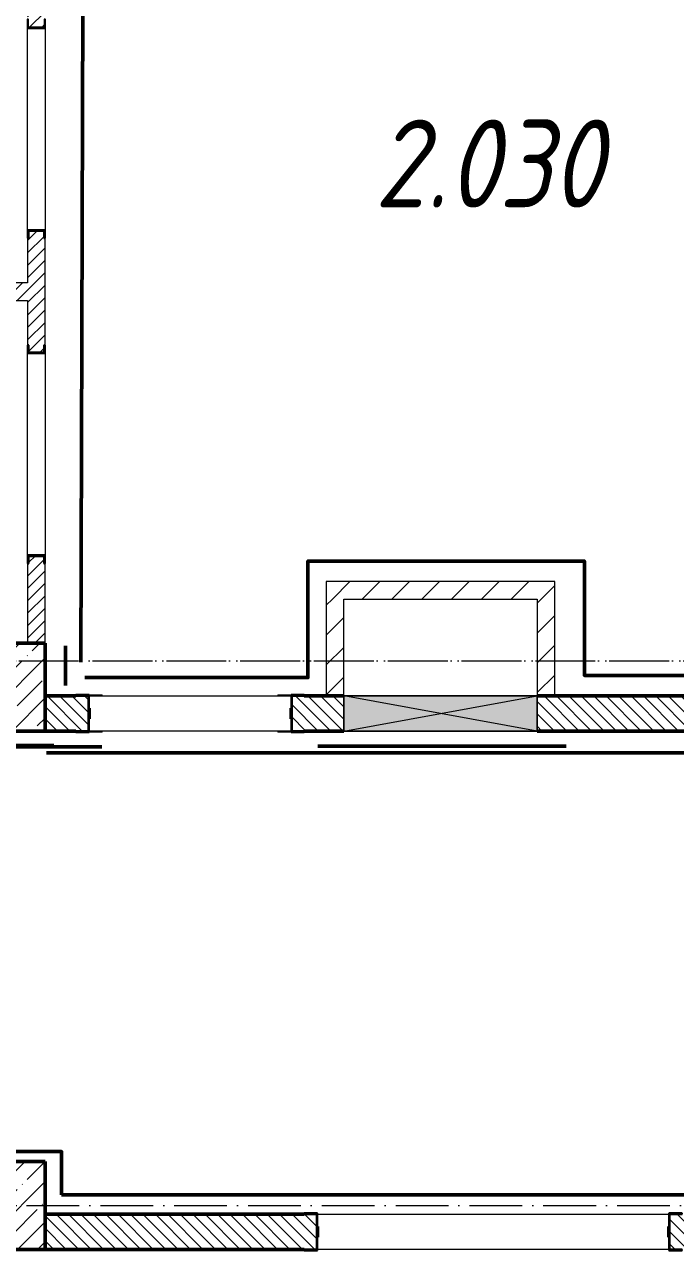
# Model space of a CAD drawing. Header units: millimetres. Extents: x -213536 to 1564669, y -45299 to 942238.
# Drawn here: x 627565 to 631270, y 614519 to 621496 of the extents above; entities that cross this region are included whole.
import ezdxf

# ---------------------------------------------------------------- set-up
doc = ezdxf.new("R2010")
doc.units = ezdxf.units.MM
doc.linetypes.add('50_200_ШТРИХ_1Т_ш5_п1_п1_', pattern=[700, 500, -100, 0, -100])
for name, color, linetype, lineweight in [('3.1) ЖБ окна 1.2 м', 102, 'Continuous', 30), ('8.1)', 2, 'Continuous', 50), ('8.2)', 3, 'Continuous', 50), ('8.3)', 5, 'Continuous', 50), ('8.4)', 6, 'Continuous', 50), ('A-DETL-GENF-OTLN', 7, 'Continuous', 9), ('A-GENM-____-MCUT', 7, 'Continuous', 25), ('A-GENM-____-OTLN', 7, 'Continuous', 9), ('A-GENM-____-OTLN-1', 7, 'Continuous', 25), ('A-GLAZ-____-OTLN', 7, 'Continuous', 9), ('A-WALL-____-MCUT', 7, 'Continuous', 13), ('A-WALL-____-MCUT-2', 7, 'Continuous', 50), ('A-WALL-____-PATT-1', 7, 'Continuous', 9), ('A-WALL-FNSH-MCUT-1', 7, 'Continuous', 9), ('I-WALL-____-OTLN', 7, 'Continuous', 9), ('S-COLS-____-MCUT', 7, 'Continuous', 50), ('S-COLS-____-OTLN', 7, 'Continuous', 9), ('S-GRID-____-OTLN-1', 7, '50_200_ШТРИХ_1Т_ш5_п1_п1_', 9), ('Марки помещений', 7, 'Continuous', 9)]:
    doc.layers.add(name, color=color, linetype=linetype, lineweight=lineweight)
doc.styles.add('ISOCPEUR_I_2', font='isocpeui.ttf', dxfattribs={"width": 0.85, "height": 2.3})
pattern_1 = [(45, (-83150, -46181.04), (-114.04925, 114.04925), []), (45, (-83035.95, -46181.04), (-114.04925, 114.04925), [201.613, -40.323, 3.353, -36.97])]
pattern_2 = [(45, (544282.637, 571544.04), (-35.35534, 35.35534), [])]
pattern_3 = [(135, (544282.637, 571544.04), (-35.35534, -35.35534), [])]
pattern_4 = [(45, (-83150, -43231.04), (-114.04925, 114.04925), []), (45, (-83035.95, -43231.04), (-114.04925, 114.04925), [201.613, -40.323, 3.353, -36.97])]
pattern_5 = [(45, (544282.64, 571544.04), (-84.85281, 84.85281), [])]
pattern_6 = [(135, (544282.637, 571544.04), (-35.35534, -35.35534), [])]
pattern_7 = [(45, (544282.64, 571544.04), (-84.85281, 84.85281), [])]

# ---------------------------------------------------------------- blocks, each defined once
blk = doc.blocks.new('BSC_Колонна _Прямоугольная - 500х500-V54-АР1_План отверстий 2 этажа в осях 1-64_Ю-ЯЯ')
at = {"layer": 'S-COLS-____-OTLN'}
h = blk.add_hatch(dxfattribs=at)
h.set_pattern_fill('FP_64', color=256, style=0, pattern_type=2)
h.set_pattern_definition(pattern_1)
h.paths.add_polyline_path([(-250, -250), (250, -250), (250, 250), (-250, 250)], flags=0)
at = {"layer": 'S-COLS-____-MCUT'}
for p, q in [((250, 250), (-250, 250)), ((-250, 250), (-250, -250)), ((250, -250), (250, 250)), ((-250, -250), (250, -250))]:
    blk.add_line(p, q, dxfattribs=at)
blk = doc.blocks.new('BSC_Колонна _Прямоугольная - 500х500-V121-АР1_План отверстий 2 этажа в осях 1-64_Ю-ЯЯ')
at = {"layer": 'S-COLS-____-OTLN'}
h = blk.add_hatch(dxfattribs=at)
h.set_pattern_fill('FP_134', color=256, style=0, pattern_type=2)
h.set_pattern_definition(pattern_4)
h.paths.add_polyline_path([(-250, -250), (250, -250), (250, 250), (-250, 250)], flags=0)
at = {"layer": 'S-COLS-____-MCUT'}
for p, q in [((250, 250), (-250, 250)), ((-250, 250), (-250, -250)), ((250, -250), (250, 250)), ((-250, -250), (250, -250))]:
    blk.add_line(p, q, dxfattribs=at)
blk = doc.blocks.new('154_Фахверк_СКБ_Швеллер - Тип_100_3960-28331862-АР1_План отверстий 2 этажа в осях 1-64_Ю-ЯЯ')
at = {"layer": 'A-GENM-____-MCUT'}
for p, q in [((175, 50), (125, 50)), ((125, 50), (125, -50)), ((128, 47), (175, 47)), ((128, -47), (128, 47)), ((175, 47), (175, 50)), ((125, -50), (175, -50)), ((175, -47), (128, -47)), ((175, -50), (175, -47))]:
    blk.add_line(p, q, dxfattribs=at)
blk = doc.blocks.new('154_Стойка_СКБ_Швеллер - СМ-2180_100-28278414-АР1_План отверстий 2 этажа в осях 1-64_Ю-ЯЯ')
at = {"layer": 'A-GENM-____-MCUT'}
for p, q in [((171, 50), (125, 50)), ((125, 50), (125, -50)), ((129.5, 42.4), (171, 42.4)), ((129.5, -42.4), (129.5, 42.4)), ((171, 42.4), (171, 50)), ((125, -50), (171, -50)), ((171, -42.4), (129.5, -42.4)), ((171, -50), (171, -42.4))]:
    blk.add_line(p, q, dxfattribs=at)
blk = doc.blocks.new('154_Стойка_СКБ_Уголок - СМ-2180_200-28268025-АР1_План отверстий 2 этажа в осях 1-64_Ю-ЯЯ')
at = {"layer": 'A-GENM-____-MCUT'}
for p, q in [((125, 156), (125, 81)), ((200, 156), (125, 156)), ((131, 81), (131, 150)), ((131, 150), (200, 150)), ((200, 150), (200, 156)), ((125, 81), (131, 81)), ((131, 19), (125, 19)), ((125, 19), (125, -56)), ((131, -50), (131, 19)), ((125, -56), (200, -56)), ((200, -50), (131, -50)), ((200, -56), (200, -50))]:
    blk.add_line(p, q, dxfattribs=at)
blk = doc.blocks.new('Фахверк_СКБ_Уголок - 200_3550-28267367-АР1_План отверстий 2 этажа в осях 1-64_Ю-ЯЯ')
at = {"layer": 'A-GENM-____-MCUT'}
for p, q in [((200, 156), (125, 156)), ((125, 156), (125, 81)), ((131, 81), (131, 150)), ((131, 150), (200, 150)), ((200, 150), (200, 156)), ((125, 81), (131, 81)), ((131, 19), (125, 19)), ((125, 19), (125, -56)), ((131, -50), (131, 19)), ((125, -56), (200, -56)), ((200, -50), (131, -50)), ((200, -56), (200, -50))]:
    blk.add_line(p, q, dxfattribs=at)
blk = doc.blocks.new('AR_Отверстие прямоугольное _в стене__БезПР - AR_Отверстие прямоугольное _в стене__БезПР-36789527-АР1_План отверстий 2 этажа в осях 1-64_Ю-ЯЯ')
at = {"layer": 'A-GLAZ-____-OTLN'}
blk.add_hatch(color=256, dxfattribs=at).paths.add_polyline_path([(-550, 100), (-550, -100), (550, -100), (550, 100)], flags=0)
at = {"layer": 'A-DETL-GENF-OTLN'}
for p, q in [((-550, -100), (-550, 100)), ((-550, 100), (550, 100)), ((550, 100), (-550, -100)), ((-550, 100), (550, -100)), ((550, 100), (-550, 100)), ((-550, 100), (-550, -100)), ((550, 100), (550, -100)), ((550, -100), (550, 100)), ((550, -100), (-550, -100)), ((-550, -100), (550, -100))]:
    blk.add_line(p, q, dxfattribs=at)
at = {"layer": 'A-GLAZ-____-OTLN'}
blk.add_line((550, 100), (-550, 100), dxfattribs=at)
blk = doc.blocks.new('BSC_Колонна _Прямоугольная - 500х500-V81-АР1_План отверстий 2 этажа в осях 1-64_А-ГГ')
at = {"layer": 'S-COLS-____-OTLN'}
h = blk.add_hatch(dxfattribs=at)
h.set_pattern_fill('FP_110', color=256, style=0, pattern_type=2)
h.set_pattern_definition(pattern_1)
h.paths.add_polyline_path([(-250, -250), (250, -250), (250, 250), (-250, 250)], flags=0)
at = {"layer": 'S-COLS-____-MCUT'}
for p, q in [((250, 250), (-250, 250)), ((-250, 250), (-250, -250)), ((250, -250), (250, 250)), ((-250, -250), (250, -250))]:
    blk.add_line(p, q, dxfattribs=at)
blk = doc.blocks.new('BSC_Колонна _Прямоугольная - 500х500-V125-АР1_План отверстий 2 этажа в осях 1-64_А-ГГ')
at = {"layer": 'S-COLS-____-OTLN'}
h = blk.add_hatch(dxfattribs=at)
h.set_pattern_fill('FP_155', color=256, style=0, pattern_type=2)
h.set_pattern_definition(pattern_4)
h.paths.add_polyline_path([(-250, -250), (250, -250), (250, 250), (-250, 250)], flags=0)
at = {"layer": 'S-COLS-____-MCUT'}
for p, q in [((250, 250), (-250, 250)), ((-250, 250), (-250, -250)), ((250, -250), (250, 250)), ((-250, -250), (250, -250))]:
    blk.add_line(p, q, dxfattribs=at)
blk = doc.blocks.new('154_Стойка_СКБ_Швеллер - СМ-2180_100-28278414-АР1_План отверстий 2 этажа в осях 1-64_А-ГГ')
at = {"layer": 'A-GENM-____-MCUT'}
for p, q in [((171, 50), (125, 50)), ((125, 50), (125, -50)), ((129.5, 42.4), (171, 42.4)), ((129.5, -42.4), (129.5, 42.4)), ((171, 42.4), (171, 50)), ((125, -50), (171, -50)), ((171, -42.4), (129.5, -42.4)), ((171, -50), (171, -42.4))]:
    blk.add_line(p, q, dxfattribs=at)
blk = doc.blocks.new('154_Стойка_СКБ_Уголок - СМ-2180_200-28268025-АР1_План отверстий 2 этажа в осях 1-64_А-ГГ')
at = {"layer": 'A-GENM-____-MCUT'}
for p, q in [((125, 156), (125, 81)), ((200, 156), (125, 156)), ((131, 81), (131, 150)), ((131, 150), (200, 150)), ((200, 150), (200, 156)), ((125, 81), (131, 81)), ((131, 19), (125, 19)), ((125, 19), (125, -56)), ((131, -50), (131, 19)), ((125, -56), (200, -56)), ((200, -50), (131, -50)), ((200, -56), (200, -50))]:
    blk.add_line(p, q, dxfattribs=at)
blk = doc.blocks.new('Стойка_Влож_Уголок_Опорный - Уголок-28213941-АР1_План отверстий 2 этажа в осях 1-64_А-ГГ')
at = {"layer": 'A-GENM-____-OTLN'}
for p, q in [((-212, -6), (-212, 0)), ((0, 0), (0, -6)), ((-212, -75), (-212, -6)), ((-212, -6), (-206, -6)), ((-6, -6), (0, -6)), ((0, -6), (0, -75)), ((-212, -75), (-206, -75)), ((-6, -75), (0, -75))]:
    blk.add_line(p, q, dxfattribs=at)
blk = doc.blocks.new('Фахверк_СКБ_Уголок - 200_3550-28267367-АР1_План отверстий 2 этажа в осях 1-64_А-ГГ')
at = {"layer": 'A-GENM-____-MCUT'}
for p, q in [((200, 156), (125, 156)), ((125, 156), (125, 81)), ((131, 81), (131, 150)), ((131, 150), (200, 150)), ((200, 150), (200, 156)), ((125, 81), (131, 81)), ((131, 19), (125, 19)), ((125, 19), (125, -56)), ((131, -50), (131, 19)), ((125, -56), (200, -56)), ((200, -50), (131, -50)), ((200, -56), (200, -50))]:
    blk.add_line(p, q, dxfattribs=at)
blk = doc.blocks.new('AR_Отверстие прямоугольное _в стене__БезПР - AR_Отверстие прямоугольное _в стене__БезПР-36789527-АР1_План отверстий 2 этажа в осях 1-64_А-ГГ')
at = {"layer": 'A-GLAZ-____-OTLN'}
blk.add_hatch(color=256, dxfattribs=at).paths.add_polyline_path([(-550, 100), (-550, -100), (550, -100), (550, 100)], flags=0)
at = {"layer": 'A-DETL-GENF-OTLN'}
for p, q in [((-550, -100), (-550, 100)), ((-550, 100), (550, 100)), ((550, 100), (-550, -100)), ((-550, 100), (550, -100)), ((550, 100), (-550, 100)), ((-550, 100), (-550, -100)), ((550, 100), (550, -100)), ((550, -100), (550, 100)), ((550, -100), (-550, -100)), ((-550, -100), (550, -100))]:
    blk.add_line(p, q, dxfattribs=at)
at = {"layer": 'A-GLAZ-____-OTLN'}
blk.add_line((550, 100), (-550, 100), dxfattribs=at)
blk = doc.blocks.new('2этаж')
at = {"layer": 'S-GRID-____-OTLN-1', "color": 251, "ltscale": 0.6, "true_color": 0x636466}
for p, q in [((51735.1, 505347), (74727.1, 505347)), ((53374.4, 505347), (74727.1, 505347)), ((58880.7, 502247), (88334.7, 502247)), ((58880.7, 502247), (88334.7, 502247))]:
    blk.add_line(p, q, dxfattribs=at)

msp = doc.modelspace()

# ---------------------------------------------------------------- hatches: boundary and pattern name
at = {"layer": 'A-WALL-____-PATT-1'}
h = msp.add_hatch(dxfattribs=at)
h.set_pattern_fill('FP_5', color=256, style=0, pattern_type=2)
h.set_pattern_definition(pattern_2)
h.paths.add_polyline_path([(627590.2, 617975.1), (627682.6, 617975.1), (627682.6, 618429.1), (627675, 618429.1), (627675, 618470.6), (627590.2, 618470.6), (627590.2, 618429.1), (627582.6, 618429.1), (627582.6, 617975.1)], flags=0)
h.paths.add_polyline_path([(627590.2, 619629.6), (627675, 619629.6), (627675, 619671.1), (627682.6, 619671.1), (627682.6, 620279.1), (627675, 620279.1), (627675, 620320.6), (627590.2, 620320.6), (627590.2, 620279.1), (627582.6, 620279.1), (627582.6, 619671.1), (627590.2, 619671.1)], flags=0)
h.paths.add_polyline_path([(627679.6, 621478.1), (627679.8, 621525.1), (627682.6, 621525.1), (627682.6, 623225.1), (627582.6, 623225.1), (627582.6, 621525.1), (627585.6, 621525.1), (627585.6, 621478.1)], flags=0)
h = msp.add_hatch(dxfattribs=at)
h.set_pattern_fill('FP_5', color=256, style=0, pattern_type=2)
h.set_pattern_definition(pattern_2)
h.paths.add_polyline_path([(627582.6, 619925.1), (627582.6, 620025.1), (624842.6, 620025.1), (624842.6, 619925.1), (627340, 619925.1)], flags=0)
h = msp.add_hatch(dxfattribs=at)
h.set_pattern_fill('FP_5', color=256, style=0, pattern_type=2)
h.set_pattern_definition([(45, (544282.637, 571544.04), (-35.35534, 35.35534), [])])
h.paths.add_polyline_path([(627682.6, 617975.1), (627682.6, 618429.1), (627675, 618429.1), (627675, 618470.6), (627590.2, 618470.6), (627590.2, 618429.1), (627582.6, 618429.1), (627582.6, 617975.1), (627675, 617975.1)], flags=0)
h = msp.add_hatch(dxfattribs=at)
h.set_pattern_fill('FP_4', color=256, style=0, pattern_type=2)
h.set_pattern_definition(pattern_5)
h.paths.add_polyline_path([(629282.6, 618225.1), (630582.6, 618225.1), (630582.6, 618325.1), (629282.6, 618325.1)], flags=0)
h = msp.add_hatch(dxfattribs=at)
h.set_pattern_fill('FP_4', color=256, style=0, pattern_type=2)
h.set_pattern_definition(pattern_7)
h.paths.add_polyline_path([(629282.6, 618225.1), (630582.6, 618225.1), (630582.6, 618325.1), (629282.6, 618325.1)], flags=0)
h = msp.add_hatch(dxfattribs=at)
h.set_pattern_fill('FP_4', color=256, style=0, pattern_type=2)
h.set_pattern_definition(pattern_5)
h.paths.add_polyline_path([(629382.6, 617675.1), (629382.6, 618225.1), (629282.6, 618225.1), (629282.6, 617675.1)], flags=0)
h = msp.add_hatch(dxfattribs=at)
h.set_pattern_fill('FP_4', color=256, style=0, pattern_type=2)
h.set_pattern_definition(pattern_7)
h.paths.add_polyline_path([(629382.6, 617675.1), (629382.6, 618225.1), (629282.6, 618225.1), (629282.6, 617675.1)], flags=0)
h = msp.add_hatch(dxfattribs=at)
h.set_pattern_fill('FP_4', color=256, style=0, pattern_type=2)
h.set_pattern_definition(pattern_5)
h.paths.add_polyline_path([(630482.6, 617675.1), (630582.6, 617675.1), (630582.6, 618225.1), (630482.6, 618225.1)], flags=0)
h = msp.add_hatch(dxfattribs=at)
h.set_pattern_fill('FP_4', color=256, style=0, pattern_type=2)
h.set_pattern_definition(pattern_7)
h.paths.add_polyline_path([(630482.6, 617675.1), (630582.6, 617675.1), (630582.6, 618225.1), (630482.6, 618225.1)], flags=0)
h = msp.add_hatch(dxfattribs=at)
h.set_pattern_fill('FP_6', color=256, style=0, pattern_type=2)
h.set_pattern_definition(pattern_3)
h.paths.add_polyline_path([(633032.6, 617475.1), (633032.6, 617675.1), (630482.6, 617675.1), (630482.6, 617475.1), (632642.5, 617475.1)], flags=0)
h.paths.add_polyline_path([(627857.6, 617475.1), (627926.6, 617475.1), (627926.6, 617544.1), (627932.6, 617544.1), (627932.6, 617606.1), (627926.6, 617606.1), (627926.6, 617675.1), (627682.6, 617675.1), (627682.6, 617475.1), (627726.6, 617475.1)], flags=0)
h.paths.add_polyline_path([(629157.6, 617475.1), (629382.6, 617475.1), (629382.6, 617675.1), (629088.6, 617675.1), (629088.6, 617606.1), (629082.6, 617606.1), (629082.6, 617544.1), (629088.6, 617544.1), (629088.6, 617475.1), (629107.5, 617475.1)], flags=0)
h = msp.add_hatch(dxfattribs=at)
h.set_pattern_fill('FP_6', color=256, style=0, pattern_type=2)
h.set_pattern_definition(pattern_6)
h.paths.add_polyline_path([(633032.6, 617475.1), (633032.6, 617675.1), (630482.6, 617675.1), (630482.6, 617475.1), (632642.2, 617475.1)], flags=0)
h.paths.add_polyline_path([(629382.6, 617475.1), (629382.6, 617675.1), (629088.6, 617675.1), (629088.6, 617606.1), (629082.6, 617606.1), (629082.6, 617544.1), (629088.6, 617544.1), (629088.6, 617475.1), (629157.6, 617475.1)], flags=0)
h.paths.add_polyline_path([(627857.6, 617475.1), (627926.6, 617475.1), (627926.6, 617544.1), (627932.6, 617544.1), (627932.6, 617606.1), (627926.6, 617606.1), (627926.6, 617675.1), (627682.6, 617675.1), (627682.6, 617475.1)], flags=0)
h = msp.add_hatch(dxfattribs=at)
h.set_pattern_fill('FP_6', color=256, style=0, pattern_type=2)
h.set_pattern_definition(pattern_3)
h.paths.add_polyline_path([(632642.5, 614525.1), (633032.6, 614525.1), (633032.6, 614725.1), (631238.6, 614725.1), (631238.6, 614656.1), (631232.6, 614656.1), (631232.6, 614594.1), (631238.6, 614594.1), (631238.6, 614525.1), (631307.6, 614525.1)], flags=0)
h.paths.add_polyline_path([(629226.6, 614525.1), (629226.6, 614594.1), (629232.6, 614594.1), (629232.6, 614656.1), (629226.6, 614656.1), (629226.6, 614725.1), (627682.6, 614725.1), (627682.6, 614525.1), (629157.6, 614525.1)], flags=0)
h = msp.add_hatch(dxfattribs=at)
h.set_pattern_fill('FP_6', color=256, style=0, pattern_type=2)
h.set_pattern_definition(pattern_6)
h.paths.add_polyline_path([(632642.2, 614525.1), (633032.6, 614525.1), (633032.6, 614725.1), (631238.6, 614725.1), (631238.6, 614656.1), (631232.6, 614656.1), (631232.6, 614594.1), (631238.6, 614594.1), (631238.6, 614525.1), (631307.6, 614525.1)], flags=0)
h.paths.add_polyline_path([(629107.2, 614525.1), (629226.6, 614525.1), (629226.6, 614594.1), (629232.6, 614594.1), (629232.6, 614656.1), (629226.6, 614656.1), (629226.6, 614725.1), (627682.6, 614725.1), (627682.6, 614525.1)], flags=0)

# ---------------------------------------------------------------- linework, layer by layer
at = {"layer": '8.1)', "lineweight": 50}
for points in [[(628004.9, 617386.1), (627511.8, 617386.1)], [(630647.2, 617388.7), (629234.4, 617388.7)]]:
    msp.add_lwpolyline(points, dxfattribs=at)
at = {"layer": '8.2)', "lineweight": 50}
for points in [[(627799.2, 617734.5), (627799.2, 617960.8)], [(627170.2, 617392.6), (627731.3, 617392.6)], [(627775.7, 614835.8), (627775.7, 615082.2), (627133.2, 615082.2), (627133.2, 614804.7)]]:
    msp.add_lwpolyline(points, dxfattribs=at)
at = {"layer": '8.3)', "lineweight": 50}
for points in [[(627885.9, 617867.6), (627902.7, 623465.3), (632964.7, 623465.3)], [(632910.3, 617791.1), (630751.6, 617791.1), (630751.6, 618442.5), (629178.5, 618442.5), (629178.5, 617779.2), (627909.1, 617779.2)], [(627690.8, 617350.3), (632919.1, 617350.3)], [(632932.2, 617388.1), (632932.2, 614835.8), (627775.7, 614835.8)]]:
    msp.add_lwpolyline(points, dxfattribs=at)
at = {"layer": '8.4)', "lineweight": 50}
for points in [[(627885.9, 617867.6), (627902.7, 623465.3), (632964.7, 623465.3)], [(632910.3, 617791.1), (630751.6, 617791.1), (630751.6, 618442.5), (629178.5, 618442.5), (629178.5, 617779.2), (627909.1, 617779.2)], [(627799.2, 617734.5), (627799.2, 617960.8)], [(627170.2, 617392.6), (627731.3, 617392.6)], [(627690.8, 617350.3), (632919.1, 617350.3)], [(632932.2, 617388.1), (632932.2, 614835.8), (627775.7, 614835.8)], [(632932.2, 617388.1), (632932.2, 614835.8), (627775.7, 614835.8)], [(627775.7, 614835.8), (627775.7, 615082.2), (627133.2, 615082.2), (627133.2, 614804.7)], [(627775.7, 614835.8), (627775.7, 615082.2), (627133.2, 615082.2), (627133.2, 614804.7)]]:
    msp.add_lwpolyline(points, dxfattribs=at)
at = {"layer": 'A-WALL-____-MCUT'}
for p, q in [((627857.6, 617675.1), (627682.6, 617675.1)), ((629382.6, 617675.1), (629157.6, 617675.1)), ((633032.6, 617675.1), (630482.6, 617675.1)), ((627932.6, 617544.1), (627932.6, 617606.1)), ((629082.6, 617606.1), (629082.6, 617544.1)), ((627682.6, 617475.1), (627857.6, 617475.1)), ((629157.6, 617475.1), (629382.6, 617475.1)), ((630482.6, 617475.1), (633032.6, 617475.1)), ((629157.6, 614725.1), (627682.6, 614725.1)), ((629232.6, 614594.1), (629232.6, 614656.1)), ((631232.6, 614656.1), (631232.6, 614594.1)), ((627682.6, 614525.1), (629157.6, 614525.1))]:
    msp.add_line(p, q, dxfattribs=at)
at = {"layer": 'A-WALL-____-MCUT-2'}
for p, q in [((627857.6, 617675.1), (627682.6, 617675.1)), ((629382.6, 617675.1), (629157.6, 617675.1)), ((633032.6, 617675.1), (630482.6, 617675.1)), ((627932.6, 617544.1), (627932.6, 617606.1)), ((629082.6, 617606.1), (629082.6, 617544.1)), ((627682.6, 617475.1), (627857.6, 617475.1)), ((629157.6, 617475.1), (629382.6, 617475.1)), ((630482.6, 617475.1), (633032.6, 617475.1)), ((629157.6, 614725.1), (627682.6, 614725.1)), ((629232.6, 614594.1), (629232.6, 614656.1)), ((631232.6, 614656.1), (631232.6, 614594.1)), ((627682.6, 614525.1), (629157.6, 614525.1))]:
    msp.add_line(p, q, dxfattribs=at)
at = {"layer": 'A-WALL-FNSH-MCUT-1'}
for p, q in [((627582.6, 620279.1), (627582.6, 620025.1)), ((627682.6, 619671.1), (627682.6, 620279.1)), ((627582.6, 620025.1), (625192.6, 620025.1)), ((624742.6, 619925.1), (627582.6, 619925.1)), ((627582.6, 619925.1), (627582.6, 619671.1)), ((627582.6, 618429.1), (627582.6, 617975.1)), ((627582.6, 618429.1), (627582.6, 617975.1)), ((627682.6, 617975.1), (627682.6, 618429.1)), ((627682.6, 617975.1), (627682.6, 618429.1)), ((630582.6, 618325.1), (629282.6, 618325.1)), ((629282.6, 618325.1), (629282.6, 617675.1)), ((630582.6, 618325.1), (629282.6, 618325.1)), ((629282.6, 618325.1), (629282.6, 617675.1)), ((630582.6, 617675.1), (630582.6, 618325.1)), ((630582.6, 617675.1), (630582.6, 618325.1)), ((629382.6, 618225.1), (630482.6, 618225.1)), ((629382.6, 617675.1), (629382.6, 618225.1)), ((629382.6, 618225.1), (630482.6, 618225.1)), ((629382.6, 617675.1), (629382.6, 618225.1)), ((630482.6, 618225.1), (630482.6, 617675.1)), ((630482.6, 618225.1), (630482.6, 617675.1)), ((629382.6, 617675.1), (629382.6, 617675.1)), ((629382.6, 617675.1), (629382.6, 617675.1)), ((630482.6, 617675.1), (630482.6, 617675.1)), ((630482.6, 617675.1), (630482.6, 617675.1))]:
    msp.add_line(p, q, dxfattribs=at)
at = {"layer": 'I-WALL-____-OTLN'}
for p, q in [((627582.6, 620325.1), (627582.6, 621475.1)), ((627682.6, 621475.1), (627682.6, 620325.1)), ((627582.6, 618475.1), (627582.6, 619625.1)), ((627682.6, 619625.1), (627682.6, 618475.1)), ((627582.6, 618475.1), (627582.6, 619045.2)), ((627682.6, 619045.2), (627682.6, 618475.1)), ((627932.6, 617675.1), (629082.6, 617675.1)), ((627932.6, 617675.1), (629082.6, 617675.1)), ((629082.6, 617475.1), (627932.6, 617475.1)), ((629082.6, 617475.1), (627932.6, 617475.1)), ((629232.6, 614725.1), (631232.6, 614725.1)), ((629232.6, 614725.1), (631232.6, 614725.1)), ((631232.6, 614525.1), (629232.6, 614525.1)), ((631232.6, 614525.1), (629232.6, 614525.1))]:
    msp.add_line(p, q, dxfattribs=at)

# ---------------------------------------------------------------- block references
at = {"layer": '3.1) ЖБ окна 1.2 м'}
msp.add_blockref('2этаж', (559874.3, 112528.1), dxfattribs=at)
at = {"layer": 'A-GENM-____-OTLN'}
for p, rotation in [((627932.6, 617681.1), 89.99999999999955), ((629082.6, 617469.1), 269.9999999999995)]:
    msp.add_blockref('Стойка_Влож_Уголок_Опорный - Уголок-28213941-АР1_План отверстий 2 этажа в осях 1-64_А-ГГ', p, dxfattribs=dict(at, rotation=rotation))
at = {"layer": 'A-GENM-____-OTLN-1'}
for name, p, rotation in [('154_Фахверк_СКБ_Швеллер - Тип_100_3960-28331862-АР1_План отверстий 2 этажа в осях 1-64_Ю-ЯЯ', (627632.6, 621350.1), 90), ('154_Стойка_СКБ_Швеллер - СМ-2180_100-28278414-АР1_План отверстий 2 этажа в осях 1-64_Ю-ЯЯ', (627632.6, 620450.1), 270), ('154_Стойка_СКБ_Швеллер - СМ-2180_100-28278414-АР1_План отверстий 2 этажа в осях 1-64_Ю-ЯЯ', (627632.6, 619500.1), 90), ('154_Стойка_СКБ_Швеллер - СМ-2180_100-28278414-АР1_План отверстий 2 этажа в осях 1-64_Ю-ЯЯ', (627632.6, 618600.1), 270), ('154_Стойка_СКБ_Швеллер - СМ-2180_100-28278414-АР1_План отверстий 2 этажа в осях 1-64_А-ГГ', (627632.6, 618600.1), 270), ('154_Стойка_СКБ_Уголок - СМ-2180_200-28268025-АР1_План отверстий 2 этажа в осях 1-64_Ю-ЯЯ', (628057.6, 617625.1), 180), ('154_Стойка_СКБ_Уголок - СМ-2180_200-28268025-АР1_План отверстий 2 этажа в осях 1-64_А-ГГ', (628057.6, 617625.1), 180), ('Фахверк_СКБ_Уголок - 200_3550-28267367-АР1_План отверстий 2 этажа в осях 1-64_Ю-ЯЯ', (629357.6, 614675.1), 180), ('Фахверк_СКБ_Уголок - 200_3550-28267367-АР1_План отверстий 2 этажа в осях 1-64_А-ГГ', (629357.6, 614675.1), 180)]:
    msp.add_blockref(name, p, dxfattribs=dict(at, rotation=rotation))
for name, p in [('154_Стойка_СКБ_Уголок - СМ-2180_200-28268025-АР1_План отверстий 2 этажа в осях 1-64_Ю-ЯЯ', (628957.6, 617525.1)), ('154_Стойка_СКБ_Уголок - СМ-2180_200-28268025-АР1_План отверстий 2 этажа в осях 1-64_А-ГГ', (628957.6, 617525.1)), ('154_Стойка_СКБ_Уголок - СМ-2180_200-28268025-АР1_План отверстий 2 этажа в осях 1-64_Ю-ЯЯ', (631107.6, 614575.1)), ('154_Стойка_СКБ_Уголок - СМ-2180_200-28268025-АР1_План отверстий 2 этажа в осях 1-64_А-ГГ', (631107.6, 614575.1))]:
    msp.add_blockref(name, p, dxfattribs=at)
at = {"layer": 'A-GLAZ-____-OTLN', "rotation": 180}
for name in ['AR_Отверстие прямоугольное _в стене__БезПР - AR_Отверстие прямоугольное _в стене__БезПР-36789527-АР1_План отверстий 2 этажа в осях 1-64_Ю-ЯЯ', 'AR_Отверстие прямоугольное _в стене__БезПР - AR_Отверстие прямоугольное _в стене__БезПР-36789527-АР1_План отверстий 2 этажа в осях 1-64_А-ГГ']:
    msp.add_blockref(name, (629932.6, 617575.1), dxfattribs=at)
at = {"layer": 'S-COLS-____-OTLN'}
for name, p in [('BSC_Колонна _Прямоугольная - 500х500-V54-АР1_План отверстий 2 этажа в осях 1-64_Ю-ЯЯ', (627432.6, 617725.1)), ('BSC_Колонна _Прямоугольная - 500х500-V81-АР1_План отверстий 2 этажа в осях 1-64_А-ГГ', (627432.6, 617725.1)), ('BSC_Колонна _Прямоугольная - 500х500-V121-АР1_План отверстий 2 этажа в осях 1-64_Ю-ЯЯ', (627432.6, 614775.1)), ('BSC_Колонна _Прямоугольная - 500х500-V125-АР1_План отверстий 2 этажа в осях 1-64_А-ГГ', (627432.6, 614775.1))]:
    msp.add_blockref(name, p, dxfattribs=at)

# ---------------------------------------------------------------- texts
at = {"layer": 'Марки помещений', "insert": (629556.8, 620954.4), "char_height": 500, "width": 785.654, "attachment_point": 1, "style": 'ISOCPEUR_I_2'}
msp.add_mtext('2.030', dxfattribs=at)

doc.saveas('drawing.dxf')
